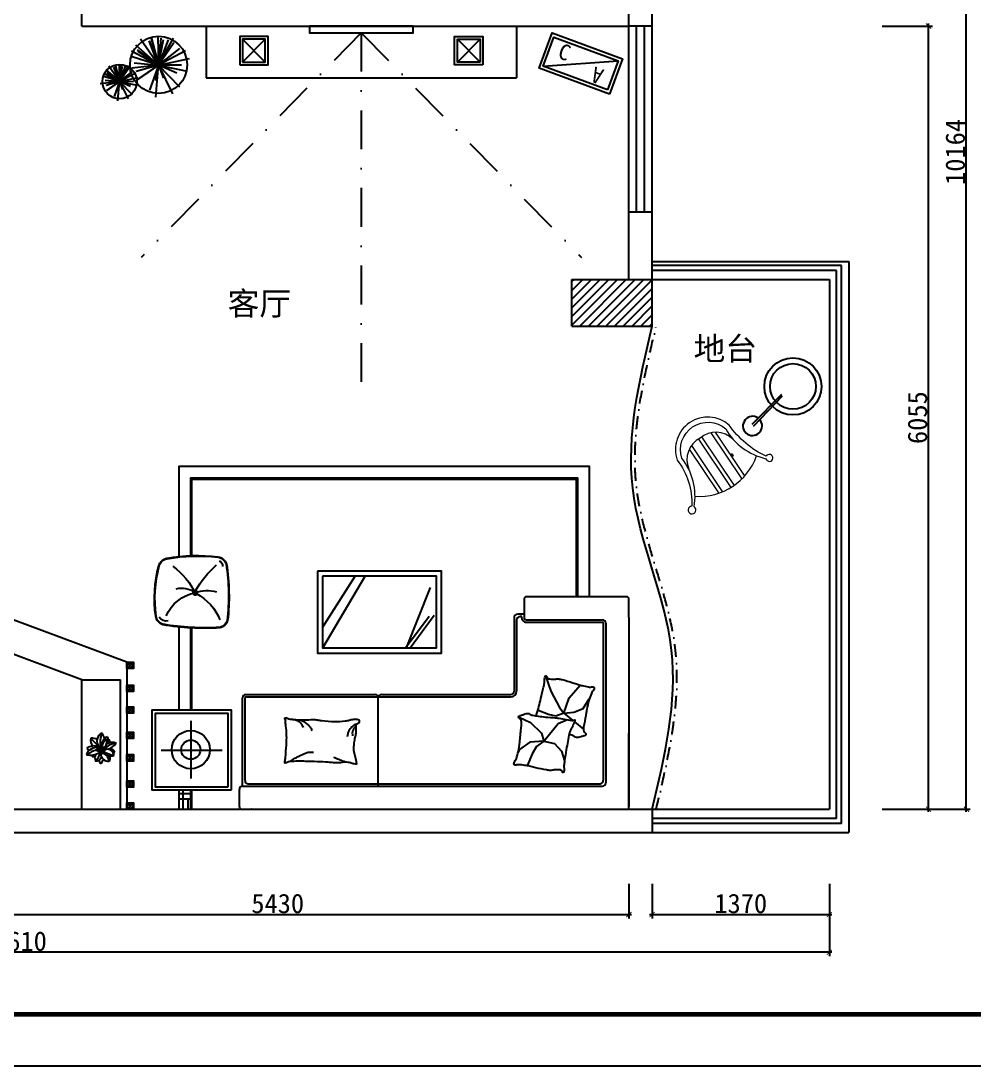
# Model space of a CAD drawing. Header units: millimetres. Extents: x 71641 to 191108, y -23091 to 29972.
# Drawn here: x 100314 to 107684, y -1139 to 6943 of the extents above; entities that cross this region are included whole.
import ezdxf

# ---------------------------------------------------------------- set-up
doc = ezdxf.new("R2010")
doc.units = ezdxf.units.MM
doc.linetypes.add('DASHDOT2', pattern=[0.5, 0.25, -0.125, 0, -0.125])
for name, color, linetype in [('00', 1, 'Continuous'), ('FUR', 3, 'Continuous'), ('JIA', 4, 'Continuous'), ('LAYER4', 4, 'Continuous'), ('ZHUWU', 80, 'Continuous')]:
    doc.layers.add(name, color=color, linetype=linetype)
doc.layers.add('4', color=4, linetype='Continuous', lineweight=5)
doc.layers.add('5', color=5, linetype='Continuous', lineweight=20)
doc.styles.add('50', font='SimSun.ttf', dxfattribs={"height": 150})
doc.styles.get("Standard").update_dxf_attribs({"font": 'SimSun.ttf', "height": 150})
doc.dimstyles.new('50', dxfattribs={"dimscale": 0, "dimtxt": 150, "dimasz": 40, "dimexe": 30, "dimexo": 30, "dimgap": 10, "dimtad": 1, "dimdec": 0, "dimzin": 4, "dimdsep": 46, "dimtxsty": '50', "dimblk": 'ARCHTICK', "dimcen": 40, "dimdle": 20, "dimclrd": 8, "dimclre": 8, "dimclrt": 2, "dimadec": 0, "dimazin": 0, "dimtfac": 1, "dimtdec": 0, "dimtmove": 2, "dimatfit": 3, "dimldrblk": 'DOT', "dimfxl": 0, "dimtolj": 1, "dimtzin": 0, "dimlwd": -1, "dimarcsym": 0})

# ---------------------------------------------------------------- blocks, each defined once
blk = doc.blocks.new('_ARCHTICK')
at = {"color": 0, "linetype": 'ByBlock', "const_width": 0.15}
blk.add_lwpolyline([(-0.5, -0.5), (0.5, 0.5)], dxfattribs=at)
blk = doc.blocks.new('*D36')
at = {"color": 8, "lineweight": -2}
for p, q in [((93954.4, 269.7), (93954.4, -288.8)), ((106564.4, 269.7), (106564.4, -288.8))]:
    blk.add_line(p, q, dxfattribs=at)
at = {"color": 8}
blk.add_line((106584.4, -258.8), (93934.4, -258.8), dxfattribs=at)
at = {"layer": 'Defpoints', "color": 0}
for p in [(93954.4, 299.7), (106564.4, 299.7), (93954.4, -258.8)]:
    blk.add_point(p, dxfattribs=at)
at = {"color": 8, "xscale": 40, "yscale": 40, "zscale": 40}
for p, rotation in [((93954.4, -258.8), 179.9999999999972), ((106564.4, -258.8), 359.9999999999972)]:
    blk.add_blockref('_ARCHTICK', p, dxfattribs=dict(at, rotation=rotation))
at = {"color": 2, "insert": (100259.4, -173.8), "char_height": 150, "attachment_point": 5, "style": '50'}
blk.add_mtext('\\A1;12610', dxfattribs=at)
blk = doc.blocks.new('_Dot')
at = {"color": 0, "linetype": 'ByBlock', "lineweight": -2}
blk.add_line((-0.5, 0), (-1, 0), dxfattribs=at)
at = {"color": 0, "linetype": 'ByBlock', "const_width": 0.5}
blk.add_lwpolyline([(-0.25, 0, 1), (0.25, 0, 1)], format="xyb", close=True, dxfattribs=at)
blk = doc.blocks.new('DOT')
at = {"color": 0, "linetype": 'ByBlock'}
blk.add_line((-0.5, 0), (-1, 0), dxfattribs=at)
at = {"color": 0, "linetype": 'ByBlock', "const_width": 0.5}
blk.add_lwpolyline([(-0.25, 0, 1), (0.25, 0, 1)], format="xyb", close=True, dxfattribs=at)
blk = doc.blocks.new('*D35')
at = {"color": 8, "lineweight": -2}
for p, q in [((105194.4, 269.7), (105194.4, 2.8)), ((106564.4, 269.7), (106564.4, 2.8))]:
    blk.add_line(p, q, dxfattribs=at)
at = {"color": 8}
blk.add_line((105174.4, 32.8), (106584.4, 32.8), dxfattribs=at)
at = {"layer": 'Defpoints', "color": 0}
for p in [(105194.4, 299.7), (106564.4, 299.7), (106564.4, 32.8)]:
    blk.add_point(p, dxfattribs=at)
at = {"color": 8, "xscale": 40, "yscale": 40, "zscale": 40, "rotation": 180}
blk.add_blockref('_ARCHTICK', (105194.4, 32.8), dxfattribs=at)
at = {"color": 8, "xscale": 40, "yscale": 40, "zscale": 40}
blk.add_blockref('_ARCHTICK', (106564.4, 32.8), dxfattribs=at)
at = {"color": 2, "insert": (105879.4, 117.8), "char_height": 150, "attachment_point": 5, "style": '50'}
blk.add_mtext('\\A1;1370', dxfattribs=at)
blk = doc.blocks.new('*D34')
at = {"color": 8, "lineweight": -2}
for p, q in [((99584.4, 269.7), (99584.4, 2.8)), ((105014.4, 269.7), (105014.4, 2.8))]:
    blk.add_line(p, q, dxfattribs=at)
at = {"color": 8}
blk.add_line((99564.4, 32.8), (105034.4, 32.8), dxfattribs=at)
at = {"layer": 'Defpoints', "color": 0}
for p in [(99584.4, 299.7), (105014.4, 299.7), (105014.4, 32.8)]:
    blk.add_point(p, dxfattribs=at)
at = {"color": 8, "xscale": 40, "yscale": 40, "zscale": 40, "rotation": 180}
blk.add_blockref('_ARCHTICK', (99584.4, 32.8), dxfattribs=at)
at = {"color": 8, "xscale": 40, "yscale": 40, "zscale": 40}
blk.add_blockref('_ARCHTICK', (105014.4, 32.8), dxfattribs=at)
at = {"color": 2, "insert": (102299.4, 117.8), "char_height": 150, "attachment_point": 5, "style": '50'}
blk.add_mtext('\\A1;5430', dxfattribs=at)
blk = doc.blocks.new('A$C0D69653C')
at = {"layer": 'FUR', "color": 4}
for radius in [12.2, 3.77]:
    blk.add_circle((175.7, 190.2), radius, dxfattribs=at)
at = {"layer": 'FUR', "color": 3}
for centre, radius, start, end in [((1150, 170.5), 1157.4, 171.2396, 186.5059), ((59.4, 328.9), 56.3, 97.0341, 161.4172), ((164.7, -524.2), 915.8, 79.6854, 97.0341), ((318.6, 321.5), 56.3, 15.0061, 79.6854), ((-287.6, 158.9), 684, 351.8884, 15.0061), ((333.7, 70.4), 56.3, 287.4819, 351.8884), ((54, 55.2), 56.3, 196.3282, 258.7223), ((125, 1333.7), 1336.2, 266.4831, 279.7211)]:
    blk.add_arc(centre, radius, start, end, dxfattribs=at)
at = {"layer": 'FUR', "color": 4}
for centre, radius, start, end in [((1150, 170.5), 1154.8, 171.251, 186.4944), ((59.4, 328.9), 53.7, 97.0341, 161.1763), ((60.3, 335.1), 32.1, 117.8474, 186.3309), ((164.7, -524.2), 913.2, 79.6854, 97.0341), ((-339.1, -99), 594.5, 30.0346, 47.7976), ((318.6, 321.5), 53.7, 15.0061, 79.6854), ((509.9, 35.6), 366.1, 125.5637, 156.2134), ((-287.6, 158.9), 681.3, 351.8884, 15.0061), ((292, -54.8), 268.7, 116.7287, 158.763), ((110.2, 15.8), 186.3, 69.4252, 105.5229), ((135.8, -20.9), 214.8, 23.5826, 79.3059), ((-131, 79.2), 326.1, 19.298, 19.3441), ((248.5, 100.5), 115, 75.0652, 127.267), ((334, 78.8), 42, 252.5001, 329.55), ((333.7, 70.4), 53.7, 287.672, 351.8884), ((54, 55.2), 53.7, 196.5691, 258.5322), ((125, 1333.7), 1333.6, 266.4909, 279.7132)]:
    blk.add_arc(centre, radius, start, end, dxfattribs=at)
blk = doc.blocks.new('ddddf')
at = {"color": 8}
for p, q in [((74081, -20246), (74189, -20620)), ((74189, -20620), (74199, -20216)), ((74406, -20275), (74189, -20620)), ((74189, -20620), (73904, -20383)), ((74032, -20423), (74189, -20620)), ((74189, -20620), (74436, -20393)), ((74189, -20620), (74209, -20443)), ((74189, -20620), (73805, -20511)), ((73933, -20482), (74189, -20620)), ((74307, -20462), (74189, -20620)), ((74189, -20620), (74307, -20462)), ((73805, -20620), (74189, -20620)), ((74189, -20620), (73854, -20679)), ((73865, -20835), (74162, -20641)), ((73884, -20778), (74189, -20620)), ((73933, -20846), (74189, -20620)), ((74189, -20620), (73982, -20876)), ((74002, -20906), (74189, -20620)), ((74032, -20935), (74189, -20620)), ((74110, -20955), (74189, -20620)), ((74189, -20620), (74110, -20955)), ((74150, -20945), (74189, -20620)), ((74189, -20620), (74150, -20945)), ((74514, -20581), (74189, -20620)), ((74189, -20620), (74514, -20581)), ((74327, -20974), (74189, -20620)), ((74189, -20620), (74327, -20974)), ((74406, -20935), (74189, -20620)), ((74189, -20620), (74337, -20896)), ((74445, -20787), (74189, -20620)), ((74189, -20620), (74475, -20679)), ((74189, -20620), (74239, -21014)), ((74189, -20620), (74436, -20866)), ((74189, -20620), (74573, -20768)), ((74337, -20916), (74189, -20620))]:
    blk.add_line(p, q, dxfattribs=at)
at = {"color": 2}
blk.add_circle((74186, -20620), 361, dxfattribs=at)
blk = doc.blocks.new('dfassa')
at = {"color": 8}
for p, q in [((74616, -19728), (74682, -19953)), ((74682, -19953), (74687, -19711)), ((74812, -19746), (74682, -19953)), ((74682, -19953), (74451, -19888)), ((74682, -19953), (74510, -19811)), ((74528, -19870), (74682, -19953)), ((74587, -19835), (74682, -19953)), ((74682, -19953), (74829, -19817)), ((74682, -19953), (74693, -19846)), ((74752, -19858), (74682, -19953)), ((74682, -19953), (74752, -19858)), ((74451, -19953), (74682, -19953)), ((74682, -19953), (74481, -19988)), ((74487, -20082), (74665, -19966)), ((74498, -20047), (74682, -19953)), ((74528, -20089), (74682, -19953)), ((74682, -19953), (74557, -20107)), ((74569, -20124), (74682, -19953)), ((74587, -20142), (74682, -19953)), ((74634, -20154), (74682, -19953)), ((74682, -19953), (74634, -20154)), ((74658, -20148), (74682, -19953)), ((74682, -19953), (74658, -20148)), ((74877, -19929), (74682, -19953)), ((74682, -19953), (74877, -19929)), ((74764, -20166), (74682, -19953)), ((74682, -19953), (74764, -20166)), ((74812, -20142), (74682, -19953)), ((74682, -19953), (74770, -20118)), ((74835, -20053), (74682, -19953)), ((74682, -19953), (74853, -19988)), ((74682, -19953), (74711, -20189)), ((74682, -19953), (74829, -20101)), ((74682, -19953), (74912, -20042)), ((74770, -20130), (74682, -19953))]:
    blk.add_line(p, q, dxfattribs=at)
at = {"color": 2}
blk.add_circle((74680, -19953), 217, dxfattribs=at)
blk = doc.blocks.new('*D61')
at = {"color": 8, "lineweight": -2}
for p, q in [((106971.9, 6903), (107361.4, 6903)), ((106971.9, 847.7), (107361.4, 847.7))]:
    blk.add_line(p, q, dxfattribs=at)
at = {"color": 8}
blk.add_line((107331.4, 827.7), (107331.4, 6923), dxfattribs=at)
at = {"layer": 'Defpoints', "color": 0}
for p in [(106941.9, 6903), (107331.4, 6903), (106941.9, 847.7)]:
    blk.add_point(p, dxfattribs=at)
at = {"color": 8, "xscale": 40, "yscale": 40, "zscale": 40}
for p, rotation in [((107331.4, 6903), 90), ((107331.4, 847.7), 270)]:
    blk.add_blockref('_ARCHTICK', p, dxfattribs=dict(at, rotation=rotation))
at = {"color": 2, "insert": (107246.4, 3875.4), "char_height": 150, "attachment_point": 5, "rotation": 90, "style": '50'}
blk.add_mtext('\\A1;6055', dxfattribs=at)
blk = doc.blocks.new('*D60')
at = {"color": 8, "lineweight": -2}
for p, q in [((106971.9, 11012), (107653.5, 11012)), ((106971.9, 847.7), (107653.5, 847.7))]:
    blk.add_line(p, q, dxfattribs=at)
at = {"color": 8}
blk.add_line((107623.5, 827.7), (107623.5, 11032), dxfattribs=at)
at = {"layer": 'Defpoints', "color": 0}
for p in [(106941.9, 11012), (107623.5, 11012), (106941.9, 847.7)]:
    blk.add_point(p, dxfattribs=at)
at = {"color": 8, "xscale": 40, "yscale": 40, "zscale": 40}
for p, rotation in [((107623.5, 11012), 90), ((107623.5, 847.7), 270)]:
    blk.add_blockref('_ARCHTICK', p, dxfattribs=dict(at, rotation=rotation))
at = {"color": 2, "insert": (107538.5, 5929.9), "char_height": 150, "attachment_point": 5, "rotation": 90, "style": '50'}
blk.add_mtext('\\A1;10164', dxfattribs=at)
blk = doc.blocks.new('g4g45')
at = {"color": 3}
for p, q in [((113477.2, -13344.3), (113709.8, -13573.2)), ((113722, -13559.7), (113488.2, -13335)), ((113946.4, -13716.5), (113946.7, -13716.1))]:
    blk.add_line(p, q, dxfattribs=at)
at = {"color": 5}
for radius in [220.7, 176.7]:
    blk.add_circle((113415.7, -13255.4), radius, dxfattribs=at)
blk.add_arc((113721, -13567.9), 74.2, 144.50845, 131.03437, dxfattribs=at)
at = {"color": 3}
blk.add_arc((113939.9, -13722.5), 8.9, 231.9658, 45.82863, dxfattribs=at)
at = {"layer": '4', "color": 4}
for points in [[(114346.4, -14019.5, 0.212575), (113971.1, -14113.8, -0.337148), (113728.5, -14031, -0.337148), (113744.3, -13775.2, 0.212575), (113974.3, -13464, 5.693791), (113956.1, -13461.9, 5.693791)], [(113956.1, -13461.9, -0.131638), (113715.6, -13747.5, 0.339623), (113695.5, -14053.1, 0.339623), (113985.7, -14150.7, -0.177243), (114341.4, -14037, 6.410328), (114346.4, -14019.5, 6.410328)], [(113824.9, -13717.6, 0.386519), (113814.9, -13973.1, 0.386519), (114054.9, -14061)]]:
    blk.add_lwpolyline(points, format="xyb", dxfattribs=at)
blk.add_arc((113795.4, -13980.6), 471.1, 356.12821, 70.5664, dxfattribs=at)
at = {"layer": '5', "color": 5}
for p, q in [((113770.5, -13856.4), (114104, -13633)), ((113774.4, -13889.7), (114128.6, -13652.5)), ((113805.7, -13961.3), (114181.1, -13709.8)), ((113822.3, -13986.1), (114197.6, -13734.7)), ((113873.1, -14039.9), (114228.7, -13801.7)), ((113901.8, -14056.6), (114237.5, -13831.7))]:
    blk.add_line(p, q, dxfattribs=at)

msp = doc.modelspace()

# ---------------------------------------------------------------- hatches: boundary and pattern name
h = msp.add_hatch()
h.set_pattern_fill('ANSI31', color=8, scale=15, style=0)
h.set_pattern_definition([(45, (17596.57, 18842.16), (-33.67596, 33.67596), [])])
h.paths.add_polyline_path([(105194.4, 4583), (105194.4, 4909.3), (105194.4, 4943), (104574.4, 4943), (104574.4, 4583)])
h = msp.add_hatch()
h.set_pattern_fill('HOUND', color=8, scale=25, style=0)
h.set_pattern_definition([(180, (207255.06, 608.885), (-158.75, 39.6875), [635, -317.5]), (90, (207255.06, 608.885), (39.6875, -158.75), [635, -317.5])])
h.paths.add_polyline_path([(101534.1, 996.8), (101624.1, 996.8), (101624.1, 846.7), (101534.1, 846.7)])

# ---------------------------------------------------------------- linework, layer by layer
for p, q in [((105194.4, 4583), (105194.4, 11193)), ((105014.4, 4943), (105014.4, 7583)), ((105194.4, 6903), (105014.4, 6903)), ((105194.4, 5463), (105014.4, 5463)), ((105194.4, 5463), (105014.4, 5463)), ((104574.4, 4583), (104574.4, 4943)), ((104574.4, 4943), (105194.4, 4943)), ((105194.4, 4909.3), (105194.4, 4943)), ((104574.4, 4583), (105194.4, 4583)), ((105014.4, 846.7), (105014.4, 1436.7)), ((99584.4, 846.7), (105194.4, 846.7)), ((105194.4, 846.7), (105194.4, 666.7)), ((99404.4, 666.7), (105194.4, 666.7))]:
    msp.add_line(p, q)
at = {"color": 0}
for q in [(100784.4, 7643), (105014.4, 6903)]:
    msp.add_line((100784.4, 6903), q, dxfattribs=at)
at = {"color": 3}
for p, q in [((101745.8, 6903), (101745.8, 6503)), ((104145.8, 6903), (104145.8, 6503)), ((101745.8, 6503), (104145.8, 6503)), ((101134.1, 1984.9), (99574.4, 2564.6)), ((104204.4, 2471.5), (104204.4, 2331.1)), ((104995.1, 2490.7), (104223.7, 2490.7)), ((105014.4, 2331.1), (105014.4, 2471.5)), ((104204.4, 2356.3), (104155.4, 2356.3)), ((100785, 1846.7), (99574.4, 2299.2)), ((104126.5, 2327.4), (104126.5, 1759.6)), ((104223.7, 2311.8), (104810.4, 2311.8)), ((104835.4, 2286.8), (104835.4, 1050.7)), ((105014.4, 2331.1), (105014.4, 866)), ((101134.1, 1934.9), (101134.1, 896.7)), ((100784.4, 846.7), (100784.4, 1846.7)), ((100784.4, 1846.7), (101084.4, 1846.7)), ((101084.4, 846.7), (101084.4, 1846.7)), ((102027.9, 1025.7), (102027.9, 1709.6)), ((102052.9, 1734.6), (103052.2, 1734.6)), ((103077.2, 1025.7), (103077.2, 1709.6)), ((103102.2, 1734.6), (104101.5, 1734.6)), ((103808.7, 1734.6), (104101.5, 1734.6)), ((102002.9, 866), (102002.9, 1000.7)), ((102027.9, 1025.7), (104810.4, 1025.7))]:
    msp.add_line(p, q, dxfattribs=at)
at = {"color": 110}
for p, q in [((105074.4, 5463), (105074.4, 6903)), ((105134.4, 5463), (105134.4, 6903))]:
    msp.add_line(p, q, dxfattribs=at)
at = {"color": 8, "linetype": 'DASHDOT2', "ltscale": 1200}
for q in [(101242.9, 5113.4), (104648.7, 5113.4), (102945.8, 4007.3)]:
    msp.add_line((102945.8, 6851.5), q, dxfattribs=at)
at = {"color": 8, "ltscale": 30}
for p, q in [((102027.3, 6801.2), (102203.3, 6625.2)), ((102203.3, 6801.2), (102027.3, 6625.2)), ((103864.3, 6801.2), (103688.3, 6625.2)), ((103688.3, 6801.2), (103864.3, 6625.2))]:
    msp.add_line(p, q, dxfattribs=at)
at = {"color": 8}
for p, q in [((104352.1, 6592.6), (104932.5, 6635)), ((104145.7, 2308.1), (104145.7, 1759.6)), ((104185.9, 2337), (104174.6, 2337)), ((104223.7, 2292.8), (104810.4, 2292.8)), ((104816.4, 2286.8), (104816.4, 1069.7)), ((101179.1, 1979.9), (101139.1, 1939.9)), ((101139.1, 1979.9), (101179.1, 1939.9)), ((104369.6, 1877.9), (104412, 1761)), ((101139.1, 1802.7), (101179.1, 1762.7)), ((101179.1, 1802.7), (101139.1, 1762.7)), ((104553.7, 1710), (104636.9, 1807.7)), ((102046.9, 1069.7), (102046.9, 1709.6)), ((102052.9, 1715.6), (104101.5, 1715.6)), ((104412, 1761), (104477.6, 1633.6)), ((104512.7, 1590.9), (104553.7, 1710)), ((104660.4, 1625.6), (104708.3, 1700)), ((101139.1, 1634.6), (101179.1, 1594.6)), ((101179.1, 1634.6), (101139.1, 1594.6)), ((104477.6, 1633.6), (104512.7, 1590.9)), ((104588.8, 1597.8), (104660.4, 1625.6)), ((104165.1, 1560.6), (104254.7, 1518.5)), ((104394, 1580.1), (104312.6, 1610.1)), ((104450, 1566.4), (104394, 1580.1)), ((104512.7, 1590.9), (104450, 1566.4)), ((104512.7, 1590.9), (104588.8, 1597.8)), ((104512.7, 1590.9), (104582, 1532.9)), ((104522.9, 1532.8), (104535.9, 1538)), ((101627.5, 1531.1), (101627.5, 1085.3)), ((104254.7, 1518.5), (104339.1, 1434.9)), ((104357.3, 1372.5), (104468.3, 1511.4)), ((104468.3, 1511.4), (104522.9, 1532.8)), ((104592.8, 1523.9), (104662.4, 1465.6)), ((101139.1, 1438.8), (101179.1, 1398.8)), ((101179.1, 1438.8), (101139.1, 1398.8)), ((104339.1, 1434.9), (104357.3, 1372.5)), ((101398.8, 1304.3), (101869.4, 1304.3)), ((104168.5, 1309.1), (104158.9, 1288)), ((104247.6, 1365.3), (104168.5, 1309.1)), ((104357.3, 1372.5), (104247.6, 1365.3)), ((104300.8, 1333), (104268, 1276.1)), ((104357.3, 1372.5), (104300.8, 1333)), ((104357.3, 1372.5), (104439.3, 1354.8)), ((104439.3, 1354.8), (104494.7, 1295.7)), ((104494.7, 1295.7), (104517.2, 1220.5)), ((101139.1, 1264.8), (101179.1, 1224.8)), ((101179.1, 1264.8), (101139.1, 1224.8)), ((104268, 1276.1), (104231.2, 1188.8)), ((104231.2, 1188.8), (104234.7, 1182.8)), ((101179.1, 1063), (101139.1, 1023)), ((101139.1, 1063), (101179.1, 1023)), ((102071.9, 1044.7), (104791.4, 1044.7)), ((101139.1, 891.7), (101179.1, 851.7)), ((101179.1, 891.7), (101139.1, 851.7))]:
    msp.add_line(p, q, dxfattribs=at)
at = {"color": 1}
for p, q in [((105194.4, 5083), (106714.4, 5083)), ((106714.4, 5083), (106714.4, 666.7)), ((105194.4, 4943), (106564.4, 4943)), ((106564.4, 4943), (106564.4, 846.7)), ((105194.4, 846.7), (106564.4, 846.7)), ((105194.4, 666.7), (106714.4, 666.7))]:
    msp.add_line(p, q, dxfattribs=at)
at = {"color": 4}
for p, q in [((106659.4, 5053), (105194.4, 5053)), ((106619.4, 5013), (105194.4, 5013)), ((106619.4, 776.7), (106619.4, 5013)), ((106659.4, 736.7), (106659.4, 5053)), ((106619.4, 776.7), (105194.4, 776.7)), ((106659.4, 736.7), (105194.4, 736.7))]:
    msp.add_line(p, q, dxfattribs=at)
at = {"color": 8, "linetype": 'Continuous'}
msp.add_line((102099.4, 846.7), (102098, 848.2), dxfattribs=at)
at = {"color": 3, "lineweight": -2}
for points in [[(91939.8, 12615), (111075.7, 12615), (111075.7, -751.1), (91939.8, -751.1)], [(91950.6, 12604.2), (111064.9, 12604.2), (111064.9, -740.3), (91950.6, -740.3)], [(91961.4, 12593.4), (111054, 12593.4), (111054, -729.4), (91961.4, -729.4)]]:
    msp.add_lwpolyline(points, close=True, dxfattribs=at)
at = {"color": 3, "ltscale": 44}
msp.add_lwpolyline([(102545.6, 6903), (102545.6, 6851.5), (103346, 6851.5), (103346, 6903)], close=True, dxfattribs=at)
at = {"color": 8, "ltscale": 30}
for points in [[(102005.3, 6603.2), (102225.3, 6603.2), (102225.3, 6823.2), (102005.3, 6823.2)], [(103886.3, 6603.2), (103666.3, 6603.2), (103666.3, 6823.2), (103886.3, 6823.2)]]:
    msp.add_lwpolyline(points, close=True, dxfattribs=at)
at = {"color": 3}
for points in [[(104864, 6377.6), (104320.6, 6578.2), (104421.3, 6851.2), (104964.8, 6650.6)], [(101134.1, 1984.9), (101184.1, 1984.9), (101184.1, 1934.9), (101134.1, 1934.9)], [(101134.1, 1807.7), (101184.1, 1807.7), (101184.1, 1757.7), (101134.1, 1757.7)], [(101134.1, 1639.6), (101184.1, 1639.6), (101184.1, 1589.6), (101134.1, 1589.6)], [(101134.1, 1443.8), (101184.1, 1443.8), (101184.1, 1393.8), (101134.1, 1393.8)], [(101134.1, 1269.8), (101184.1, 1269.8), (101184.1, 1219.8), (101134.1, 1219.8)], [(101134.1, 1068), (101184.1, 1068), (101184.1, 1018), (101134.1, 1018)], [(101134.1, 896.7), (101184.1, 896.7), (101184.1, 846.7), (101134.1, 846.7)]]:
    msp.add_lwpolyline(points, close=True, dxfattribs=at)
at = {"color": 8}
msp.add_lwpolyline([(104849.4, 6409), (104352.1, 6592.6), (104435.4, 6818.5), (104932.8, 6634.9)], close=True, dxfattribs=at)
at = {"color": 3}
for points in [[(104709.4, 2490.7), (104709.4, 3497.5), (101534.1, 3497.5), (101534.1, 3110.7)], [(101534.1, 3497.5), (101534.1, 2801.5)], [(104609.4, 2490.7), (104609.4, 3397.5), (101634.1, 3397.5), (101634.1, 3110.7)], [(101634.1, 3397.5), (101634.1, 2808.6)], [(101534.1, 2253.7), (101534.1, 1612.2)], [(101634.1, 2247.8), (101634.1, 1612.2)], [(101534.1, 996.8), (101534.1, 846.7)], [(101634.1, 996.8), (101634.1, 846.7)]]:
    msp.add_lwpolyline(points, dxfattribs=at)
at = {"color": 8}
for points in [[(104619.4, 2490.7), (104619.4, 3407.5), (101624.1, 3407.5), (101624.1, 2808.3)], [(101624.1, 2247.8), (101624.1, 1612.2)], [(101624.1, 996.8), (101624.1, 846.7)]]:
    msp.add_lwpolyline(points, dxfattribs=at)
at = {"color": 130}
for points in [[(101139.1, 1979.9), (101179.1, 1979.9), (101179.1, 1939.9), (101139.1, 1939.9)], [(101139.1, 1802.7), (101179.1, 1802.7), (101179.1, 1762.7), (101139.1, 1762.7)], [(101139.1, 1634.6), (101179.1, 1634.6), (101179.1, 1594.6), (101139.1, 1594.6)], [(101139.1, 1438.8), (101179.1, 1438.8), (101179.1, 1398.8), (101139.1, 1398.8)], [(101139.1, 1264.8), (101179.1, 1264.8), (101179.1, 1224.8), (101139.1, 1224.8)], [(101139.1, 1063), (101179.1, 1063), (101179.1, 1023), (101139.1, 1023)], [(101139.1, 891.7), (101179.1, 891.7), (101179.1, 851.7), (101139.1, 851.7)]]:
    msp.add_lwpolyline(points, close=True, dxfattribs=at)
at = {"color": 8}
for points in [[(104297.6, 1569.2, 0.025626), (104301.4, 1579.9, 0.0108), (104334.7, 1704.9, 0.00456), (104354.9, 1791, 0.01125), (104361.9, 1826.1, 0.069394), (104362.7, 1846.9, -0.079756), (104363.8, 1865.1, -0.106399), (104369.6, 1877.9, -0.328642), (104374.4, 1879.4, -0.299547), (104378.4, 1874.1, 0.189917), (104382.6, 1865.2, 0.033518), (104390.2, 1858.9, 0.075627), (104394.1, 1857, 0.053489), (104402, 1855.3, 0.017838), (104425.8, 1853.7, 0.038394), (104454.1, 1854.9, -0.059529), (104472.4, 1854.9, -0.035943), (104498.8, 1849.9, -0.011245), (104581.1, 1825.9, -0.006203), (104618.1, 1813.7, 0.010783), (104639.4, 1806.9, 0.019485), (104652.3, 1803.6, 0.005062), (104702.6, 1793.5, 0.101392), (104731.5, 1793.8, -0.223768), (104744.7, 1790.8, -0.25558), (104746.8, 1785.9, -0.081563), (104742.8, 1770.7, -0.071805), (104734.1, 1757, 0.069985), (104725.1, 1742.9, 0.03546), (104704.8, 1688.6, 0.029432), (104689, 1620.6, 0.001554), (104683.3, 1586.5, -0.00152), (104677.5, 1551.7, -0.004735), (104671, 1515.9, 0.00382), (104662.9, 1471.5, 0.296001), (104677.5, 1437.4, -0.649774), (104673.7, 1415.5, -0.02319), (104667.7, 1414.3, 0.0288), (104662.8, 1413.3, 0.005727), (104654.8, 1411, -0.004358), (104644.3, 1408, -0.027528), (104622, 1403.1, -0.046214), (104608.4, 1402.1, -0.194121), (104593.7, 1408.5, 0.133719), (104573.8, 1419.9, 0.005779), (104552.3, 1425.3, 0.008882)], [(102905.1, 1506.2, 0.263368), (102930.6, 1522.7, 0.494818), (102922.6, 1539.7, 0.049225), (102906.7, 1541.6, 0.036831), (102885.4, 1540.3, 0.031893), (102851.1, 1533.5, -0.035782), (102820.5, 1527.7, -0.032941), (102739.7, 1523.7, -0.026564), (102639.7, 1530.6, -0.017905), (102606, 1535.9, 0.033397), (102587.9, 1538.2, 0.03204), (102554.5, 1538.1, -0.018442), (102496.6, 1536.3, -0.010837), (102438.3, 1537.9, -0.014624), (102395.2, 1541.2, -0.111249), (102375, 1548.1, 0.153708), (102359.9, 1551.9, 0.076444), (102353.2, 1550.5, 0.215512), (102351.4, 1548.7, 0.585858), (102353.7, 1545.9, -0.363489), (102358.1, 1543.5, -0.191716), (102358, 1533.1, 0.129675), (102356, 1518.2, 0.01735), (102358.4, 1503, -0.019326), (102360.6, 1489.4, -0.018818), (102365.6, 1427.8, -0.021828), (102365.6, 1374.5, -0.006204), (102363.8, 1344, -0.001963), (102356.8, 1247.9, -0.028341), (102352.5, 1215.5, 0.117014), (102352.8, 1207.4, 0.36606), (102354.1, 1206.6, 0.03973), (102366.4, 1208.9, 0.048309), (102378.8, 1213.7, -0.062981), (102388.5, 1217, -0.04058), (102409.6, 1219.7, -0.014345), (102469.7, 1220.8, -0.005484), (102582.5, 1218.4, -0.007153), (102669, 1214.3, -0.008762), (102707.3, 1211.3, 0.008153), (102748.3, 1208, 0.06251), (102799.8, 1211.2, -0.078669), (102840.9, 1212.4, -0.047825), (102860.9, 1207.8, 0.034494), (102888.5, 1200.8, 0.023571), (102911.3, 1197.7, 0.510228), (102912.2, 1198.7), (102905.8, 1225.8), (102888.4, 1300.4, -0.073041), (102886.9, 1318.1, -0.023305), (102892.9, 1373, -0.018299), (102896.9, 1393.5, 0.01097), (102904, 1427.6, 0.042281), (102907.1, 1458.4, 0.027201), (102905.3, 1506.5)], [(102405.4, 1542.8, -0.088153), (102436.4, 1539.1, -0.088153), (102464.3, 1524.9, -0.077547), (102483.4, 1505.2, -0.077547), (102495.7, 1480.5)], [(102479.1, 1536.5, -0.027842), (102500.3, 1526.6, -0.048685), (102511.5, 1519.1, -0.023666), (102536.3, 1496.8, -0.031223), (102553.1, 1478, -0.046801), (102557.6, 1471, -0.023191), (102564.6, 1455.8)], [(102905.3, 1506.2, 0.077379), (102873.6, 1483.9, 0.077379), (102850.2, 1453, 0.047525), (102840.9, 1431, 0.047525), (102836, 1407.7)], [(102906.4, 1491.8, 0.05369), (102893.4, 1480.3, 0.070312), (102886, 1469.4, 0.015448), (102882.5, 1461.7, 0.013244), (102878.9, 1452.6, 0.082127), (102876, 1436.4, 0.064164), (102878.4, 1415.4)], [(102396.9, 1218.6, -0.016108), (102432.3, 1241.6, -0.024599), (102456.7, 1254.8, -0.009477), (102501.1, 1275.1, -0.015937), (102528.1, 1285.8, -0.072521), (102542.9, 1288.8, -0.033339), (102575.5, 1288.4)], [(102819.2, 1213.3, -0.009729), (102794.8, 1221.9, -0.009729), (102770.7, 1231.3, -0.007971), (102751.2, 1239.8, -0.007971), (102732.1, 1248.8)]]:
    msp.add_lwpolyline(points, format="xyb", dxfattribs=at)
at = {"color": 3, "ltscale": 30}
msp.add_lwpolyline([(101917.2, 1021.4), (101917.2, 1587.6), (101351.1, 1587.6), (101351.1, 1021.4)], close=True, dxfattribs=at)
at = {"color": 8}
msp.add_lwpolyline([(104170.6, 1191.4, 0.101392), (104141.9, 1188.8, -0.223768), (104128.5, 1190.8, -0.25558), (104126, 1195.5, -0.081563), (104128.8, 1211, -0.071805), (104136.5, 1225.4, 0.069985), (104144.4, 1240.1, 0.03546), (104160.4, 1295.8, 0.029432), (104171, 1364.9, 0.001554), (104174, 1399.3, -0.00152), (104177.2, 1434.4, -0.004735), (104180.9, 1470.6, 0.00382), (104185.5, 1515.4, 0.296001), (104168.4, 1548.4, -0.649774), (104170.5, 1570.4, -0.02319), (104176.5, 1572.1, 0.0288), (104181.2, 1573.5, 0.005727), (104189, 1576.4, -0.004358), (104199.3, 1580.2, -0.027528), (104221.1, 1586.8, -0.046214), (104234.6, 1588.8, -0.194121), (104249.8, 1583.6, 0.133719), (104270.5, 1573.7, 0.011505), (104314, 1566.8, 0.008882), (104370.6, 1560.1, 0.012426), (104444.5, 1554.6, -0.033612), (104471.7, 1551.4), (104528.6, 1540.8), (104572.5, 1532.6, 0.224341), (104590.7, 1537.4, -0.722772), (104597.9, 1533, -0.103513), (104596.3, 1529.7, 0.053465), (104592.8, 1523.8, 0.030109), (104584.6, 1502.9, -0.031436), (104576.8, 1483, -0.05324), (104569.3, 1470.7, 0.05518), (104562.2, 1458.8, 0.056271), (104554.4, 1435.1, 0.0108), (104530.7, 1308, 0.00456), (104517.2, 1220.5, 0.01125), (104512.8, 1185, 0.069394), (104513.7, 1164.1, -0.079756), (104514, 1146, -0.106399), (104509.1, 1132.7, -0.328642), (104504.5, 1130.9, -0.299547), (104500.1, 1135.9, 0.189917), (104495.2, 1144.4, 0.033518), (104487.1, 1150.1, 0.075627), (104483.1, 1151.7, 0.053489), (104475.2, 1152.8, 0.017838), (104451.3, 1152.6, 0.038394), (104423.2, 1149.2, -0.059529), (104404.9, 1147.8, -0.035943), (104378.2, 1150.8, -0.011245), (104294.3, 1168.4, -0.006203), (104256.5, 1177.7, 0.010783), (104234.7, 1182.8, 0.019485), (104221.6, 1185.1, 0.005062)], format="xyb", close=True, dxfattribs=at)
at = {"color": 3}
msp.add_circle((101627.5, 1307.8), 147.7, dxfattribs=at)
at = {"color": 8}
msp.add_circle((101627.5, 1307.8), 73.9, dxfattribs=at)
at = {"color": 3}
for centre, radius, start, end in [((104223.7, 2471.5), 19.3, 90, 180), ((104995.1, 2471.5), 19.3, 0, 90), ((104155.4, 2327.4), 28.9, 90, 180), ((104223.7, 2331.1), 19.3, 180, 270), ((104810.4, 2286.8), 25, 0, 90), ((102052.9, 1709.6), 25, 90, 180), ((103052.2, 1709.6), 25, 0, 90), ((103102.2, 1709.6), 25, 90, 180), ((104101.5, 1759.6), 25, 270, 0), ((104810.4, 1050.7), 25, 270, 0), ((102027.9, 1000.7), 25, 90, 180), ((102022.1, 866), 19.3, 180, 270)]:
    msp.add_arc(centre, radius, start, end, dxfattribs=at)
at = {"color": 8}
for centre, radius, start, end in [((104174.6, 2308.1), 28.9, 90, 180), ((104223.7, 2331.1), 38.3, 171.03013, 270), ((104810.4, 2286.8), 6, 0, 90), ((102052.9, 1709.6), 6, 90, 180), ((104101.5, 1759.6), 44, 270, 0), ((102071.9, 1069.7), 25, 180, 270), ((104791.4, 1069.7), 25, 270, 0)]:
    msp.add_arc(centre, radius, start, end, dxfattribs=at)
at = {"color": 1}
msp.add_spline([(105194.4, 846.7), (105344.4, 2078.3), (105044.4, 3330.7), (105194.4, 4583)], degree=3, dxfattribs=at)
at = {"color": 191, "linetype": 'DASHDOT2', "ltscale": 400}
msp.add_open_spline([(105223.6, 839.8), (105245.4, 931.9), (105267.3, 1024.2), (105307.9, 1208.9), (105326.7, 1301.3), (105357.9, 1486.1), (105370.2, 1578.6), (105385.4, 1763.2), (105388.2, 1855.5), (105383.5, 1969.6), (105382.3, 1991.6), (105379.2, 2031.9), (105377.6, 2050.2), (105374.4, 2079.9), (105373.1, 2091.3), (105370.2, 2114.1), (105368.7, 2125.5), (105363.8, 2159.6), (105360.1, 2182.3), (105347.9, 2250.3), (105338.4, 2295.4), (105310.4, 2414.8), (105290.1, 2488.7), (105247.2, 2636.1), (105224.7, 2709.5), (105180.7, 2855.9), (105159.3, 2929), (105121, 3074.9), (105104.1, 3147.8), (105087.4, 3241.3), (105084, 3262.1), (105078.3, 3300.9), (105075.9, 3319), (105071.7, 3355.2), (105069.9, 3373.3), (105065.4, 3427.7), (105063.4, 3464), (105060.3, 3584.1), (105063.4, 3668.3), (105077.7, 3837.3), (105088.9, 3922.2), (105116.9, 4092.7), (105133.8, 4178.2), (105170.6, 4349.8), (105190.5, 4435.8), (105215.1, 4540), (105219.3, 4558.1), (105223.6, 4576.1)], degree=3, knots=[0, 0, 0, 0, 276.558113, 276.558113, 553.116227, 553.116227, 829.67434, 829.67434, 1106.232454, 1106.232454, 1172.444286, 1172.444286, 1227.393878, 1227.393878, 1261.757438, 1261.757438, 1296.120997, 1296.120997, 1364.848116, 1364.848116, 1502.302354, 1502.302354, 1729.356832, 1729.356832, 1956.41131, 1956.41131, 2183.465789, 2183.465789, 2410.520267, 2410.520267, 2475.133488, 2475.133488, 2531.50326, 2531.50326, 2587.873033, 2587.873033, 2700.612577, 2700.612577, 2959.360801, 2959.360801, 3218.109024, 3218.109024, 3476.857248, 3476.857248, 3735.605472, 3735.605472, 3789.776005, 3789.776005, 3789.776005, 3789.776005], dxfattribs=at)
at = {"color": 3}
for p in [(101134.1, 1782.7), (101134.1, 1614.6), (101134.1, 1418.8), (101134.1, 1244.8), (101134.1, 1043)]:
    msp.add_point(p, dxfattribs=at)
at = {"layer": '00', "color": 8, "lineweight": -2}
msp.add_lwpolyline([(91552.2, 13002.6), (111463.3, 13002.6), (111463.3, -1138.7), (91552.2, -1138.7)], close=True, dxfattribs=at)
at = {"layer": 'JIA', "color": 5}
for p, q in [((102645.3, 2251.9), (102899.2, 2649.2)), ((102647.9, 2094.4), (102975.3, 2649.2)), ((103294, 2094.4), (103480.1, 2560.7)), ((103322.7, 2094.4), (103509.9, 2348.7)), ((103287.3, 2094.4), (103471.1, 2341.2))]:
    msp.add_line(p, q, dxfattribs=at)
at = {"layer": 'JIA', "color": 4}
msp.add_lwpolyline([(102606.3, 2688.2), (102606.3, 2055.4), (103566.3, 2055.4), (103566.3, 2688.2)], close=True, dxfattribs=at)
at = {"layer": 'JIA', "color": 5}
msp.add_lwpolyline([(102645.3, 2649.2), (102645.3, 2094.4), (103527.3, 2094.4), (103527.3, 2649.2)], close=True, dxfattribs=at)
at = {"layer": 'LAYER4', "color": 3}
for points in [[(102027.3, 6625.2), (102203.3, 6625.2), (102203.3, 6801.2), (102027.3, 6801.2)], [(103864.3, 6625.2), (103688.3, 6625.2), (103688.3, 6801.2), (103864.3, 6801.2)]]:
    msp.add_lwpolyline(points, close=True, dxfattribs=at)
at = {"layer": 'LAYER4', "color": 8}
msp.add_lwpolyline([(101941.9, 996.8), (101941.9, 1612.2), (101326.4, 1612.2), (101326.4, 996.8)], close=True, dxfattribs=at)
at = {"layer": 'ZHUWU', "color": 8}
for centre, radius, start, end in [((100929.6, 1379.7), 77, 167.76907, 215.08518), ((101669.5, 2103), 1079, 220.93536, 225.67552), ((100866.1, 1321.1), 75.7, 60.33224, 97.97066), ((100973.8, 1372.6), 71.7, 117.80857, 215.42551), ((101095.2, 1363.9), 169.5, 155.99282, 191.36144), ((101012.2, 1335.3), 77.1, 126.10341, 179.20935), ((100852.8, 1372.2), 108.4, 10.29867, 36.09582), ((101110.1, 1299.5), 172.1, 146.37546, 168.33909), ((101010.7, 1327.9), 84.7, 108.07447, 127.77052), ((100911.1, 1362.1), 66, 324.84122, 32.54014), ((100902.6, 1379.5), 86.7, 344.32393, 19.48825), ((100995.1, 1349), 32.4, 79.85996, 100.23197), ((100949.3, 1364.1), 53.2, 357.40689, 18.44849), ((100899, 1241), 83.1, 81.30435, 160.1383), ((100880.6, 1239.2), 97.3, 69.78462, 127.03678), ((100888.4, 1396.3), 103.7, 230.74235, 244.31988), ((100944.8, 1112), 197.6, 103.74047, 126.68703), ((100917.2, 1289.2), 28.1, 63.79989, 144.2726), ((100913.6, 1331.9), 32.1, 234.98825, 287.06387), ((100920.7, 1223.9), 85.4, 83.18047, 106.00271), ((100926.4, 1324.5), 14.9, 160.01093, 209.93847), ((100920.3, 1318.6), 13.3, 359.17196, 124.22653), ((100911.5, 1310.8), 18.9, 8.14398, 77.57824), ((100938.3, 1293), 17.4, 115.30262, 266.24108), ((100957, 1323.4), 29.4, 154.65382, 168.39155), ((100970.2, 1373), 71.7, 234.89818, 237.00313), ((100933.9, 1321.8), 14.7, 309.19749, 103.93261), ((100938, 1327.2), 19.6, 249.71744, 290.28256), ((100939.7, 1313.7), 6.37, 94.90969, 224.44403), ((100906.3, 1319.9), 32.9, 341.81277, 30.1162), ((100983.1, 1288.1), 47.9, 155.83629, 194.55224), ((100934.8, 1293.9), 18.4, 277.47278, 64.24394), ((100937.3, 1314.7), 5.52, 309.17586, 74.36071), ((100963.4, 1284), 34.4, 68.4679, 119.81343), ((100959.1, 1304.2), 20.8, 29.40282, 120.38021), ((100951.1, 1347.4), 41.6, 266.58768, 307.42535), ((101065.7, 1214.8), 145.5, 98.25814, 132.04797), ((100973.5, 1248.4), 64.4, 13.67311, 89.45995), ((101022.1, 1278.6), 85.4, 70.6875, 122.59601), ((100945.2, 1428.7), 125.3, 290.09741, 326.09849), ((100978.8, 1257.3), 69, 26.80587, 65.36781), ((100850.7, 1396.6), 130.9, 256.77078, 303.0123), ((100934.3, 1233.4), 74.2, 153.18566, 162.26967), ((100870.4, 1322.5), 66.8, 264.17308, 285.4252), ((100944.1, 1244.4), 57.6, 150.05809, 203.27412), ((100895.7, 1263.1), 42, 260.58107, 344.63797), ((100811.9, 1309.7), 117.9, 312.25552, 345.69506), ((100992.6, 1246.4), 79.2, 194.73244, 214.8337), ((100893.4, 1255), 63.7, 302.47267, 339.05079), ((100992.9, 1282.9), 64.6, 183.76507, 273.11377), ((101009, 1345.7), 86.4, 226.58614, 288.20605), ((101079.8, 1516.7), 256.5, 240.73666, 259.52053), ((100892.6, 1201.3), 105.6, 9.09041, 37.61337), ((100951.6, 1248.1), 53.7, 326.44469, 12.16337), ((100999.3, 1340.5), 64.9, 296.36275, 307.86804)]:
    msp.add_arc(centre, radius, start, end, dxfattribs=at)

# ---------------------------------------------------------------- block references
at = {"xscale": 0.6126120000005594, "yscale": 0.6126119999998991, "zscale": 0.612612, "rotation": 207.7422610600804}
for name, p in [('ddddf', (147482, 16578)), ('dfassa', (147258, 16952.2))]:
    msp.add_blockref(name, p, dxfattribs=at)
at = {"color": 3, "rotation": 270}
msp.add_blockref('g4g45', (119538.4, 117532.4), dxfattribs=at)
at = {"xscale": -1.428000000002794, "yscale": 1.427999999994063, "zscale": 1.428}
msp.add_blockref('A$C0D69653C', (101912.4, 2250), dxfattribs=at)

# ---------------------------------------------------------------- texts
at = {"color": 8, "extrusion": (0, 0, -1), "insert": (104457.9, 6657.3), "char_height": 122.4, "width": 157.727, "attachment_point": 1, "text_direction": (0.946377, -0.323064, 0)}
msp.add_mtext('{\\f宋体|b0|i0|c134|p2;C}', dxfattribs=at)
at = {"color": 8, "insert": (104787.4, 6448.8), "char_height": 122.4, "width": 157.727, "attachment_point": 1, "rotation": 159.94633}
msp.add_mtext('{\\f宋体|b0|i0|c134|p2;A}', dxfattribs=at)
at = {"char_height": 180, "width": 1146.095, "attachment_point": 1}
for s, insert in [('{\\f宋体|b0|i0|c134|p2;\\C2;客厅}', (101912.4, 4847.8)), ('{\\fSimSun|b0|i0|c134|p2;\\C2;地台}', (105514.5, 4499.1, 0))]:
    msp.add_mtext(s, dxfattribs=dict(at, insert=insert))

# ---------------------------------------------------------------- dimensions: what is measured, and where the dimension line sits
for p1, p2, distance, picture, middle in [((106941.9, 847.7), (106941.9, 11012), -681.6, '*D60', (107538.5, 5929.9)), ((106564.4, 299.7), (93954.4, 299.7), 558.5, '*D36', (100259.4, -173.8))]:
    dim = msp.add_aligned_dim(p1=p1, p2=p2, distance=distance, dimstyle='50', override={"dimscale": 1, "dimldrblk": 'DOT'})
    dim.commit()
    dim.dimension.update_dxf_attribs({"geometry": picture, "text_midpoint": middle})
dim = msp.add_linear_dim(base=(107331.4, 6903), p1=(106941.9, 847.7), p2=(106941.9, 6903), angle=270, dimstyle='50', override={"dimscale": 1, "dimldrblk": 'DOT'})
dim.commit()
dim.dimension.update_dxf_attribs({"geometry": '*D61', "text_midpoint": (107246.4, 3875.4)})
for base, p1, p2, picture, middle in [((105014.4, 32.8), (99584.4, 299.7), (105014.4, 299.7), '*D34', (102299.4, 117.8)), ((106564.4, 32.8), (105194.4, 299.7), (106564.4, 299.7), '*D35', (105879.4, 117.8))]:
    dim = msp.add_linear_dim(base=base, p1=p1, p2=p2, dimstyle='50', override={"dimscale": 1, "dimldrblk": 'DOT'})
    dim.commit()
    dim.dimension.update_dxf_attribs({"geometry": picture, "text_midpoint": middle})

doc.saveas('drawing.dxf')
